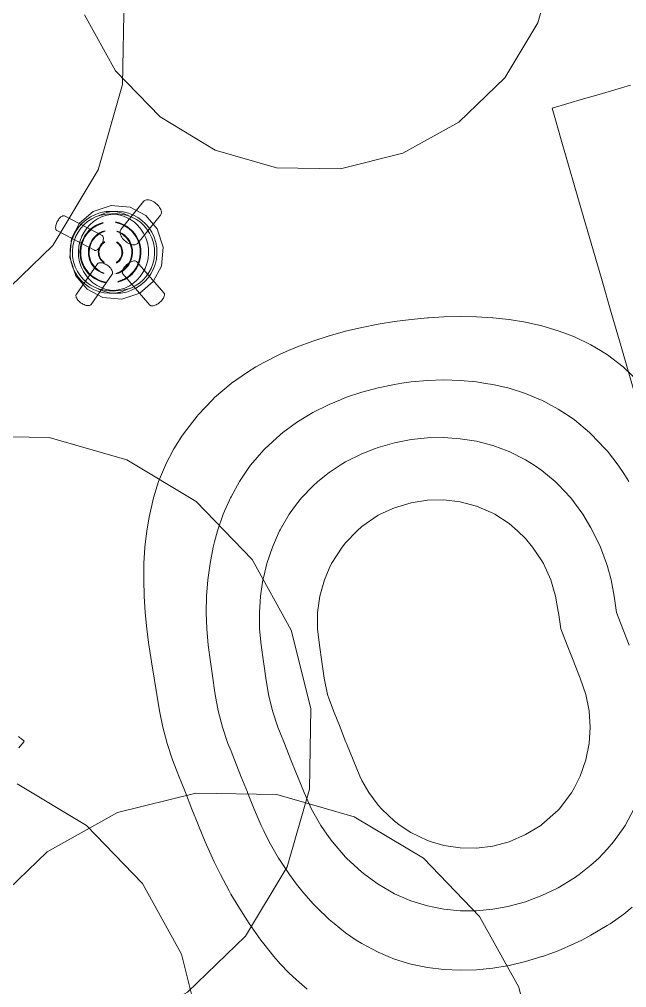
# Model space of a CAD drawing. Header units: millimetres. Extents: x -31757 to 121236, y -27283 to 59400.
# Drawn here: x 52643 to 56355, y 6413 to 12327 of the extents above; entities that cross this region are included whole.
import ezdxf

# ---------------------------------------------------------------- set-up
doc = ezdxf.new("R2010")
doc.units = ezdxf.units.MM
doc.layers.add('10_見えがかり', color=7, linetype='Continuous', lineweight=13)
doc.layers.add('30_敷地・外構', color=8, linetype='Continuous', lineweight=9)

msp = doc.modelspace()

# ---------------------------------------------------------------- linework, layer by layer
at = {"layer": '10_見えがかり'}
for points in [[(52515.7, 13854), (52891.1, 13465.2), (53153.1, 12992.6), (53283.8, 12468.3), (53274.4, 11928), (53125.4, 11408.5), (52847.1, 10945.4), (52458.4, 10570)], [(55920, 12682.2), (55812.1, 12305.9), (55610.5, 11970.4), (55329, 11698.5), (54986.7, 11508.8), (54606.9, 11414.1), (54215.5, 11420.9), (53839.3, 11528.8), (53503.8, 11730.4), (53231.9, 12011.9), (53042.2, 12354.3)], [(56090.9, 11840.8), (56186.9, 11868.7), (56282.9, 11896.5), (56379, 11924.4)], [(56441.8, 9912.3), (56321.1, 10328.5), (56260.8, 10536.6), (56200.4, 10744.7), (56079.8, 11160.9), (55959.1, 11577.1), (55898.8, 11785.2), (56090.9, 11840.8)], [(53204.5, 11189.5), (53320.6, 11178.9), (53416, 11128.8), (53486.3, 11047.2), (53522.7, 10936.4), (53512.1, 10820.3), (53462, 10724.9), (53380.4, 10654.6), (53269.6, 10618.2), (53153.5, 10628.8), (53058.1, 10678.8), (52987.8, 10760.5), (52951.4, 10871.3), (52962, 10987.4), (53012, 11082.8), (53093.7, 11153.1), (53204.5, 11189.5)], [(53263.7, 11043), (53402.5, 11215), (53405.8, 11218.3), (53409.9, 11221), (53415, 11223), (53420.8, 11224.1), (53427.5, 11224.4), (53434.6, 11223.7), (53442.2, 11222), (53449.9, 11219.5), (53457.5, 11216.1), (53464.9, 11212.1), (53471.9, 11207.6), (53478.3, 11202.8), (53484.3, 11197.5), (53490.2, 11191.7), (53495.7, 11185.3), (53500.6, 11178.5), (53504.7, 11171.6), (53507.9, 11164.5), (53510.1, 11157.7), (53511.3, 11151.2), (53511.4, 11145.2), (53510.5, 11139.8), (53508.7, 11135.2), (53506.2, 11131.3), (53367.4, 10959.3), (53364.1, 10956), (53360, 10953.3), (53354.9, 10951.3), (53349.1, 10950.2), (53342.5, 10949.9), (53335.3, 10950.6), (53327.8, 10952.3), (53320.1, 10954.8), (53312.4, 10958.2), (53305, 10962.2), (53298.1, 10966.7), (53291.6, 10971.5), (53285.6, 10976.8), (53279.7, 10982.6), (53274.2, 10989), (53269.3, 10995.7), (53265.2, 11002.7), (53262, 11009.8), (53259.8, 11016.6), (53258.6, 11023.1), (53258.6, 11029.1), (53259.4, 11034.5), (53261.2, 11039.1), (53263.7, 11043)], [(52864.9, 11057), (52865.5, 11062.6), (52866.6, 11068.5), (52868.3, 11074.5), (52870.4, 11080.5), (52872.8, 11086.3), (52875.5, 11091.8), (52878.4, 11097.1), (52881.8, 11102.4), (52885.5, 11107.5), (52889.5, 11112.4), (52893.6, 11116.7), (52897.8, 11120.4), (52902, 11123.4), (52906.1, 11125.6), (52909.8, 11126.9), (52913.3, 11127.4), (52916.3, 11127.1), (52918.9, 11126.2), (53149.5, 11006.4), (53151.7, 11004.8), (53153.6, 11002.5), (53155.2, 10999.4), (53156.3, 10995.5), (53156.8, 10991), (53156.8, 10985.9), (53156.2, 10980.2), (53155, 10974.3), (53153.4, 10968.3), (53151.3, 10962.3), (53148.9, 10956.5), (53146.2, 10951.1), (53143.2, 10945.7), (53139.9, 10940.4), (53136.2, 10935.3), (53132.2, 10930.5), (53128.1, 10926.1), (53123.8, 10922.4), (53119.6, 10919.4), (53115.6, 10917.3), (53111.8, 10915.9), (53108.4, 10915.4), (53105.4, 10915.7), (53102.8, 10916.6), (52872.2, 11036.5), (52870, 11038.1), (52868, 11040.4), (52866.5, 11043.5), (52865.4, 11047.3), (52864.8, 11051.8), (52864.9, 11057)], [(53007.5, 11060.4), (53027.6, 11082.7), (53051.2, 11103.2), (53078.1, 11121.2), (53108, 11135.7), (53140.1, 11146.3), (53173.7, 11152.4), (53207.7, 11153.7), (53244.3, 11153.7), (53277.9, 11150.4), (53310.2, 11142.7), (53340.3, 11131.1), (53367.7, 11116.2), (53392.1, 11098.8), (53414.2, 11078.5), (53434.5, 11054.7), (53452.2, 11027.4), (53466.7, 10997.3), (53477.1, 10964.9), (53483.2, 10931), (53484.5, 10896.6), (53481.2, 10862.6), (53473.6, 10830), (53462.1, 10799.6), (53447.3, 10771.9), (53430.1, 10747.3), (53410, 10725), (53386.4, 10704.5), (53359.4, 10686.5), (53329.6, 10672), (53297.5, 10661.4), (53263.9, 10655.3), (53229.8, 10654), (53193.3, 10654), (53159.7, 10657.3), (53127.4, 10665), (53097.3, 10676.6), (53069.8, 10691.5), (53045.5, 10708.9), (53023.4, 10729.2), (53003.1, 10753), (52985.3, 10780.3), (52970.9, 10810.4), (52960.4, 10842.8), (52954.4, 10876.7), (52953, 10911.1), (52956.3, 10945.1), (52964, 10977.7), (52975.5, 11008.1), (52990.2, 11035.8), (53007.5, 11060.4)], [(52989, 11001.9), (53002.9, 11027.9), (53019.1, 11051), (53037.9, 11072), (53060.1, 11091.3), (53085.5, 11108.1), (53113.5, 11121.8), (53143.7, 11131.7), (53175.3, 11137.5), (53207.3, 11138.7), (53243.8, 11138.7), (53275.4, 11135.6), (53305.8, 11128.4), (53334.1, 11117.4), (53359.9, 11103.4), (53382.8, 11087.1), (53403.6, 11068), (53422.7, 11045.6), (53439.3, 11020), (53452.9, 10991.7), (53462.7, 10961.2), (53468.4, 10929.3), (53469.7, 10897), (53466.6, 10865.1), (53459.4, 10834.5), (53448.6, 10805.8), (53434.7, 10779.8), (53418.5, 10756.7), (53399.6, 10735.7), (53377.4, 10716.4), (53352.1, 10699.6), (53324, 10685.9), (53293.8, 10676), (53262.3, 10670.2), (53230.3, 10668.9), (53193.7, 10668.9), (53162.1, 10672.1), (53131.8, 10679.3), (53103.5, 10690.3), (53077.7, 10704.3), (53054.8, 10720.6), (53034, 10739.7), (53014.9, 10762.1), (52998.2, 10787.7), (52984.7, 10816), (52974.8, 10846.5), (52969.2, 10878.4), (52967.9, 10910.7), (52971, 10942.6), (52978.2, 10973.2), (52989, 11001.9)], [(53269.2, 11128.4), (53238.9, 11135.6), (53217.9, 11137.7), (53211.8, 11137.5), (53180.3, 11131.7), (53150.1, 11121.8), (53122, 11108.1), (53096.7, 11091.3), (53074.5, 11072), (53055.6, 11051), (53039.4, 11027.9), (53025.5, 11001.9), (53014.7, 10973.2), (53007.5, 10942.6), (53004.4, 10910.7), (53005.7, 10878.4), (53011.4, 10846.5), (53021.2, 10816), (53034.8, 10787.7), (53051.4, 10762.1), (53070.5, 10739.7), (53091.3, 10720.6), (53114.2, 10704.3), (53140, 10690.3), (53168.3, 10679.3), (53198.7, 10672.1), (53219.7, 10670), (53225.7, 10670.2), (53257.3, 10676), (53287.5, 10685.9), (53315.6, 10699.6), (53340.9, 10716.4), (53363.1, 10735.7), (53381.9, 10756.7), (53398.2, 10779.8), (53412, 10805.8), (53422.8, 10834.5), (53430, 10865.1), (53433.1, 10897), (53431.8, 10929.3), (53426.2, 10961.2), (53416.4, 10991.7), (53402.8, 11020), (53386.1, 11045.6), (53367, 11068), (53346.2, 11087.1), (53323.3, 11103.4), (53297.6, 11117.4), (53269.2, 11128.4)], [(53273.6, 11142.7), (53241.4, 11150.4), (53218.3, 11152.7), (53210.2, 11152.4), (53176.6, 11146.3), (53144.5, 11135.7), (53125.5, 11126.4), (53125.7, 11125.8), (53143.7, 11131.7), (53175.3, 11137.5), (53207.3, 11138.7), (53243.8, 11138.7), (53275.4, 11135.6), (53305.8, 11128.4), (53311.1, 11126.3), (53311.4, 11126.9), (53303.8, 11131.1), (53273.6, 11142.7)], [(53070, 11038.4), (53087.8, 11053.8), (53108.1, 11067.3), (53130.5, 11078.2), (53154.7, 11086.2), (53155.1, 11086.2), (53130.9, 11078.2), (53108.5, 11067.3), (53088.2, 11053.8), (53070.5, 11038.4), (53055.4, 11021.6), (53042.4, 11003.1), (53031.3, 10982.3), (53022.6, 10959.4), (53016.9, 10934.9), (53014.4, 10909.3), (53015.4, 10883.5), (53020, 10858), (53027.8, 10833.6), (53038.7, 10810.9), (53052, 10790.4), (53067.3, 10772.5), (53083.9, 10757.3), (53102.2, 10744.2), (53122.9, 10733), (53145.5, 10724.2), (53169.8, 10718.4), (53169.4, 10718.4), (53145.1, 10724.2), (53122.5, 10733), (53101.8, 10744.2), (53083.5, 10757.3), (53066.9, 10772.5), (53051.6, 10790.4), (53038.3, 10810.9), (53027.4, 10833.6), (53019.5, 10858), (53015, 10883.5), (53014, 10909.3), (53016.5, 10934.9), (53022.2, 10959.4), (53030.9, 10982.3), (53042, 11003.1), (53054.9, 11021.6), (53070, 11038.4)], [(53045.3, 11001), (53058, 11019.1), (53072.8, 11035.5), (53090.2, 11050.6), (53110, 11063.8), (53132, 11074.5), (53155.6, 11082.3), (53156, 11082.3), (53132.4, 11074.5), (53110.4, 11063.8), (53090.6, 11050.6), (53073.2, 11035.5), (53058.5, 11019.1), (53045.8, 11001), (53034.9, 10980.6), (53026.4, 10958.2), (53020.8, 10934.2), (53018.4, 10909.2), (53019.4, 10883.9), (53023.8, 10858.9), (53031.5, 10835.1), (53042.1, 10812.9), (53055.2, 10792.9), (53070.1, 10775.3), (53086.4, 10760.4), (53104.3, 10747.6), (53124.5, 10736.6), (53146.7, 10728.1), (53170.4, 10722.4), (53170, 10722.4), (53146.3, 10728.1), (53124.1, 10736.6), (53103.9, 10747.6), (53086, 10760.4), (53069.7, 10775.3), (53054.8, 10792.9), (53041.7, 10812.9), (53031.1, 10835.1), (53023.4, 10858.9), (53019, 10883.9), (53018, 10909.2), (53020.4, 10934.2), (53026, 10958.2), (53034.5, 10980.6), (53045.3, 11001)], [(53230.2, 11085.3), (53230.6, 11085.3), (53254.3, 11079.6), (53276.5, 11071.1), (53296.7, 11060.1), (53314.6, 11047.3), (53330.9, 11032.4), (53345.8, 11014.8), (53358.9, 10994.8), (53369.5, 10972.6), (53377.2, 10948.8), (53381.6, 10923.8), (53382.6, 10898.5), (53380.2, 10873.5), (53374.6, 10849.5), (53366.1, 10827.1), (53355.3, 10806.7), (53342.6, 10788.6), (53327.8, 10772.2), (53310.4, 10757.1), (53290.6, 10743.9), (53268.6, 10733.2), (53245, 10725.4), (53244.6, 10725.4), (53268.2, 10733.2), (53290.2, 10743.9), (53310, 10757.1), (53327.4, 10772.2), (53342.1, 10788.6), (53354.8, 10806.7), (53365.7, 10827.1), (53374.2, 10849.5), (53379.8, 10873.5), (53382.2, 10898.5), (53381.2, 10923.8), (53376.8, 10948.8), (53369.1, 10972.6), (53358.5, 10994.8), (53345.4, 11014.8), (53330.5, 11032.4), (53314.2, 11047.3), (53296.3, 11060.1), (53276.1, 11071.1), (53253.9, 11079.6), (53230.2, 11085.3)], [(53230.8, 11089.3), (53231.2, 11089.3), (53255.5, 11083.5), (53278.1, 11074.7), (53298.8, 11063.5), (53317.1, 11050.4), (53333.7, 11035.2), (53349, 11017.3), (53362.3, 10996.8), (53373.2, 10974.1), (53381.1, 10949.7), (53385.6, 10924.2), (53386.6, 10898.4), (53384.1, 10872.8), (53378.4, 10848.3), (53369.7, 10825.4), (53358.6, 10804.6), (53345.7, 10786.1), (53330.6, 10769.3), (53312.8, 10753.9), (53292.5, 10740.4), (53270.1, 10729.5), (53245.9, 10721.5), (53245.5, 10721.5), (53269.7, 10729.5), (53292.1, 10740.4), (53312.4, 10753.9), (53330.1, 10769.3), (53345.2, 10786.1), (53358.2, 10804.6), (53369.3, 10825.4), (53378, 10848.3), (53383.7, 10872.8), (53386.2, 10898.4), (53385.2, 10924.2), (53380.6, 10949.7), (53372.8, 10974.1), (53361.9, 10996.8), (53348.6, 11017.3), (53333.3, 11035.2), (53316.7, 11050.4), (53298.4, 11063.5), (53277.7, 11074.7), (53255.1, 11083.5), (53230.8, 11089.3)], [(53085.5, 10975.8), (53094.9, 10989.2), (53105.8, 11001.4), (53118.7, 11012.6), (53133.4, 11022.3), (53149.6, 11030.3), (53167.2, 11036), (53167.6, 11036), (53150.1, 11030.3), (53133.8, 11022.3), (53119.1, 11012.6), (53106.2, 11001.4), (53095.3, 10989.2), (53085.9, 10975.8), (53077.8, 10960.7), (53071.6, 10944.1), (53067.4, 10926.3), (53065.6, 10907.8), (53066.3, 10889.1), (53069.6, 10870.6), (53075.3, 10852.9), (53083.2, 10836.5), (53092.9, 10821.6), (53103.9, 10808.6), (53116, 10797.6), (53129.3, 10788.1), (53144.2, 10780), (53160.7, 10773.6), (53160.2, 10773.6), (53143.8, 10780), (53128.8, 10788.1), (53115.6, 10797.6), (53103.5, 10808.6), (53092.4, 10821.6), (53082.8, 10836.5), (53074.9, 10852.9), (53069.2, 10870.6), (53065.9, 10889.1), (53065.2, 10907.8), (53067, 10926.3), (53071.1, 10944.1), (53077.4, 10960.7), (53085.5, 10975.8)], [(53081, 10959), (53088.8, 10973.7), (53097.9, 10986.7), (53108.6, 10998.5), (53121.1, 11009.4), (53135.3, 11018.9), (53151.1, 11026.6), (53168.1, 11032.1), (53168.5, 11032.1), (53151.5, 11026.6), (53135.7, 11018.9), (53121.5, 11009.4), (53109, 10998.5), (53098.4, 10986.7), (53089.2, 10973.7), (53081.4, 10959), (53075.3, 10942.9), (53071.3, 10925.7), (53069.6, 10907.7), (53070.3, 10889.5), (53073.5, 10871.6), (53079, 10854.4), (53086.6, 10838.4), (53096, 10824), (53106.8, 10811.4), (53118.5, 10800.7), (53131.4, 10791.5), (53145.9, 10783.6), (53161.8, 10777.4), (53161.4, 10777.4), (53145.5, 10783.6), (53130.9, 10791.5), (53118, 10800.7), (53106.3, 10811.4), (53095.6, 10824), (53086.2, 10838.4), (53078.6, 10854.4), (53073, 10871.6), (53069.9, 10889.5), (53069.1, 10907.7), (53070.9, 10925.7), (53074.9, 10942.9), (53081, 10959)], [(53238.8, 11030.2), (53239.2, 11030.2), (53255.1, 11024.1), (53269.7, 11016.2), (53282.6, 11007), (53294.3, 10996.3), (53305, 10983.7), (53314.4, 10969.3), (53322, 10953.3), (53327.6, 10936.1), (53330.7, 10918.2), (53331.5, 10900), (53329.7, 10882), (53325.7, 10864.8), (53319.6, 10848.7), (53311.8, 10834), (53302.6, 10821), (53292, 10809.2), (53279.5, 10798.3), (53265.3, 10788.8), (53249.5, 10781.1), (53232.5, 10775.5), (53232.1, 10775.5), (53249.1, 10781.1), (53264.9, 10788.8), (53279.1, 10798.3), (53291.6, 10809.2), (53302.2, 10821), (53311.4, 10834), (53319.2, 10848.7), (53325.3, 10864.8), (53329.3, 10882), (53331, 10900), (53330.3, 10918.2), (53327.1, 10936.1), (53321.6, 10953.3), (53314, 10969.3), (53304.6, 10983.7), (53293.8, 10996.3), (53282.1, 11007), (53269.2, 11016.2), (53254.7, 11024.1), (53238.8, 11030.2)], [(53239.9, 11034.1), (53240.4, 11034.1), (53256.8, 11027.7), (53271.8, 11019.6), (53285, 11010.1), (53297.1, 10999.1), (53308.2, 10986.1), (53317.8, 10971.2), (53325.7, 10954.8), (53331.4, 10937.1), (53334.7, 10918.6), (53335.4, 10899.9), (53333.6, 10881.4), (53329.5, 10863.6), (53323.2, 10847), (53315.1, 10831.9), (53305.7, 10818.5), (53294.8, 10806.3), (53281.9, 10795.1), (53267.2, 10785.4), (53251, 10777.4), (53233.4, 10771.7), (53233, 10771.7), (53250.5, 10777.4), (53266.8, 10785.4), (53281.5, 10795.1), (53294.4, 10806.3), (53305.3, 10818.5), (53314.7, 10831.9), (53322.8, 10847), (53329, 10863.6), (53333.2, 10881.4), (53335, 10899.9), (53334.3, 10918.6), (53331, 10937.1), (53325.3, 10954.8), (53317.4, 10971.2), (53307.7, 10986.1), (53296.7, 10999.1), (53284.6, 11010.1), (53271.3, 11019.6), (53256.4, 11027.7), (53239.9, 11034.1)], [(53142, 10950.9), (53148.1, 10957.7), (53155.2, 10963.8), (53163.3, 10969.2), (53163.7, 10969.2), (53155.6, 10963.8), (53148.5, 10957.7), (53142.5, 10950.9), (53137.3, 10943.5), (53132.8, 10935.2), (53129.4, 10926.1), (53127.1, 10916.3), (53126.1, 10906), (53126.5, 10895.7), (53128.3, 10885.5), (53131.4, 10875.7), (53135.8, 10866.7), (53141.1, 10858.5), (53147.2, 10851.3), (53153.9, 10845.2), (53161.2, 10840), (53160.8, 10840), (53153.5, 10845.2), (53146.8, 10851.3), (53140.7, 10858.5), (53135.4, 10866.7), (53131, 10875.7), (53127.9, 10885.5), (53126.1, 10895.7), (53125.7, 10906), (53126.6, 10916.3), (53128.9, 10926.1), (53132.4, 10935.2), (53136.8, 10943.5), (53142, 10950.9)], [(53136, 10933.5), (53140.2, 10941.4), (53145.1, 10948.4), (53150.8, 10954.8), (53157.6, 10960.6), (53165.2, 10965.7), (53165.7, 10965.7), (53158, 10960.6), (53151.3, 10954.8), (53145.5, 10948.4), (53140.6, 10941.4), (53136.4, 10933.5), (53133.1, 10924.9), (53131, 10915.6), (53130, 10905.9), (53130.4, 10896.1), (53132.1, 10886.5), (53135.1, 10877.2), (53139.2, 10868.6), (53144.3, 10860.9), (53150.1, 10854.1), (53156.4, 10848.3), (53163.3, 10843.4), (53162.9, 10843.4), (53155.9, 10848.3), (53149.6, 10854.1), (53143.9, 10860.9), (53138.8, 10868.6), (53134.7, 10877.2), (53131.7, 10886.5), (53130, 10896.1), (53129.6, 10905.9), (53130.6, 10915.6), (53132.7, 10924.9), (53136, 10933.5)], [(53244.7, 10959.4), (53251, 10953.6), (53256.7, 10946.8), (53261.8, 10939), (53265.9, 10930.5), (53268.9, 10921.2), (53270.6, 10911.6), (53271, 10901.8), (53270, 10892.1), (53267.9, 10882.8), (53264.6, 10874.2), (53260.4, 10866.3), (53255.5, 10859.3), (53249.8, 10852.9), (53243, 10847.1), (53235.4, 10842), (53234.9, 10842), (53242.6, 10847.1), (53249.3, 10852.9), (53255.1, 10859.3), (53260, 10866.3), (53264.2, 10874.2), (53267.5, 10882.8), (53269.6, 10892.1), (53270.6, 10901.8), (53270.2, 10911.6), (53268.5, 10921.2), (53265.5, 10930.5), (53261.4, 10939), (53256.3, 10946.8), (53250.5, 10953.6), (53244.2, 10959.4), (53237.3, 10964.3), (53237.7, 10964.3), (53244.7, 10959.4)], [(53239.8, 10967.7), (53247.1, 10962.5), (53253.8, 10956.4), (53259.9, 10949.2), (53265.2, 10941), (53269.6, 10932), (53272.7, 10922.2), (53274.5, 10912), (53274.9, 10901.7), (53274, 10891.4), (53271.7, 10881.6), (53268.2, 10872.5), (53263.8, 10864.2), (53258.6, 10856.8), (53252.5, 10850), (53245.4, 10843.9), (53237.3, 10838.5), (53236.9, 10838.5), (53245, 10843.9), (53252.1, 10850), (53258.1, 10856.8), (53263.3, 10864.2), (53267.8, 10872.5), (53271.2, 10881.6), (53273.5, 10891.4), (53274.5, 10901.7), (53274.1, 10912), (53272.3, 10922.2), (53269.2, 10932), (53264.8, 10941), (53259.5, 10949.2), (53253.4, 10956.4), (53246.7, 10962.5), (53239.4, 10967.7), (53239.8, 10967.7)], [(52991.5, 10628.5), (52990, 10633.5), (52989.4, 10638.1), (52989.6, 10642.2), (52990.6, 10645.8), (52992.2, 10648.9), (53120.6, 10832.7), (53122.9, 10835.3), (53125.9, 10837.4), (53129.8, 10839.1), (53134.3, 10840.1), (53139.5, 10840.4), (53145.3, 10840), (53151.4, 10838.8), (53157.7, 10837), (53164.1, 10834.5), (53170.3, 10831.6), (53176.2, 10828.2), (53181.7, 10824.6), (53187, 10820.7), (53192.2, 10816.3), (53197.1, 10811.5), (53201.6, 10806.3), (53205.5, 10801), (53208.7, 10795.7), (53211, 10790.4), (53212.5, 10785.4), (53213.1, 10780.8), (53212.9, 10776.7), (53211.9, 10773.1), (53210.3, 10770.1), (53081.9, 10586.2), (53079.6, 10583.6), (53076.6, 10581.5), (53072.8, 10579.9), (53068.2, 10578.8), (53063, 10578.5), (53057.3, 10578.9), (53051.2, 10580.1), (53044.8, 10581.9), (53038.5, 10584.4), (53032.3, 10587.3), (53026.3, 10590.7), (53020.8, 10594.3), (53015.5, 10598.2), (53010.4, 10602.6), (53005.5, 10607.4), (53001, 10612.6), (52997.1, 10617.9), (52993.9, 10623.2), (52991.5, 10628.5)], [(53273.2, 10787.2), (53274.3, 10792.3), (53276.3, 10797.8), (53279.1, 10803.5), (53282.7, 10809.3), (53286.8, 10814.9), (53291.3, 10820.3), (53296.2, 10825.3), (53301.2, 10829.9), (53306.4, 10834.2), (53312.1, 10838.3), (53318.1, 10842.1), (53324.3, 10845.4), (53330.5, 10848.1), (53336.5, 10850.1), (53342.2, 10851.3), (53347.4, 10851.7), (53352, 10851.3), (53355.9, 10850.3), (53359.1, 10848.6), (53361.5, 10846.4), (53526.9, 10655.9), (53528.7, 10653.2), (53529.9, 10649.8), (53530.4, 10645.8), (53530.1, 10641.2), (53529, 10636.1), (53527, 10630.6), (53524.2, 10624.9), (53520.6, 10619.1), (53516.5, 10613.5), (53511.9, 10608.1), (53507.1, 10603.1), (53502.1, 10598.5), (53496.8, 10594.2), (53491.2, 10590.1), (53485.2, 10586.3), (53479, 10583), (53472.8, 10580.3), (53466.8, 10578.3), (53461.1, 10577.1), (53455.9, 10576.7), (53451.3, 10577.1), (53447.4, 10578.1), (53444.2, 10579.8), (53441.7, 10582), (53276.4, 10772.5), (53274.6, 10775.2), (53273.4, 10778.6), (53272.9, 10782.6), (53273.2, 10787.2)], [(53133.8, 10676.6), (53163.9, 10665), (53196.2, 10657.3), (53219.2, 10655), (53227.4, 10655.3), (53260.9, 10661.4), (53293, 10672), (53312.1, 10681.3), (53311.8, 10681.9), (53293.8, 10676), (53262.3, 10670.2), (53230.3, 10668.9), (53193.7, 10668.9), (53162.1, 10672.1), (53131.8, 10679.3), (53126.4, 10681.4), (53126.2, 10680.8), (53133.8, 10676.6)], [(52332.9, 9781.7), (52826.2, 9773.1), (53300.5, 9637.1), (53723.4, 9383), (54066.2, 9028.1), (54305.4, 8596.6), (54424.7, 8117.8), (54416.1, 7624.5), (54280.1, 7150.2), (54026, 6727.3), (53671.1, 6384.6), (53239.6, 6145.4), (52760.8, 6026), (52267.5, 6034.6)], [(52638.1, 7946.3), (52644, 7941.6), (52649.9, 7937), (52655.7, 7932.3), (52673.3, 7918.3), (52668.7, 7912.4), (52664, 7906.6), (52659.3, 7900.7), (52640.7, 7877.2)], [(52630.4, 7657.2), (53053.3, 7403.1), (53396.1, 7048.1), (53635.3, 6616.6), (53754.6, 6137.9), (53746, 5644.6), (53610, 5170.3), (53355.9, 4747.4), (53001, 4404.6), (52569.5, 4165.4)], [(53244.1, 7482.3), (53722.8, 7601.7), (54216.1, 7593), (54690.4, 7457.1), (55113.3, 7202.9), (55456.1, 6848), (55695.3, 6416.5), (55814.6, 5937.8), (55806, 5444.4), (55670, 4970.2), (55415.9, 4547.3), (55061, 4204.5), (54629.5, 3965.3), (54150.7, 3846), (53657.4, 3854.6), (53183.1, 3990.6), (52760.2, 4244.7), (52417.5, 4599.6)], [(52457.6, 6900.4), (52812.5, 7243.1), (53244.1, 7482.3)]]:
    msp.add_lwpolyline(points, dxfattribs=at)
at = {"layer": '30_敷地・外構'}
for points in [[(54401.6, 6403.8), (54336.8, 6461.6), (54289.6, 6503.8), (54236.8, 6559.4), (54198.8, 6603.8), (54136.8, 6680.5), (54119.3, 6703.8), (54048.5, 6803.8), (54036.8, 6821.3), (53984, 6903.8), (53936.8, 6984.7), (53925.9, 7003.8), (53872.1, 7103.8), (53836.8, 7176.7), (53823.6, 7203.8), (53778.7, 7303.8), (53739, 7403.8), (53736.9, 7409.2), (53698, 7503.8), (53658.3, 7603.8), (53636.9, 7658.8), (53618.4, 7703.8), (53579.1, 7803.8), (53546.9, 7903.8), (53536.9, 7942.3), (53520.2, 8003.8), (53499.3, 8103.8), (53483.2, 8203.8), (53467, 8303.8), (53450.3, 8403.8), (53436.9, 8494.6), (53435.4, 8503.8), (53422, 8603.8), (53412.1, 8703.8), (53405.8, 8803.8), (53403.2, 8903.8), (53404.7, 9003.8), (53410.8, 9103.8), (53422.3, 9203.8), (53437, 9286.5), (53439.9, 9303.8), (53462.6, 9403.8), (53494, 9503.8), (53536.4, 9603.8), (53537, 9605), (53586.8, 9703.8), (53637, 9781.1), (53651.8, 9803.8), (53730.3, 9903.8), (53737, 9911.2), (53823.5, 10003.8), (53837, 10016.5), (53937, 10102.2), (53939.2, 10103.8), (54037, 10172.7), (54088.3, 10203.8), (54137, 10231.7), (54237, 10281.8), (54287.6, 10303.8), (54337, 10324.9), (54437, 10362.2), (54537, 10393.9), (54573.1, 10403.8), (54637, 10421.8), (54737, 10445.7), (54837, 10465.6), (54937, 10481.7), (55037, 10494.3), (55137, 10503.4), (55143.6, 10503.7), (55237, 10509.5), (55337, 10511.7), (55437, 10509.9), (55535.4, 10503.7), (55537, 10503.6), (55637, 10493.1), (55737, 10477.2), (55837, 10455), (55937, 10425.1), (55993.3, 10403.7), (56037, 10386.8), (56137, 10338.7), (56195.6, 10303.7), (56237, 10277.7), (56333.9, 10203.7), (56337, 10201.2), (56437, 10105.7)], [(56389, 6903.7), (56336.8, 6862.2), (56254.4, 6803.7), (56236.8, 6792.1), (56136.8, 6732.6), (56081, 6703.7), (56036.8, 6681.7), (55936.8, 6638.4), (55840.8, 6603.7), (55836.8, 6602.3), (55736.8, 6572.4), (55636.8, 6549.2), (55536.8, 6532.5), (55436.8, 6522.5), (55336.8, 6519.5), (55236.8, 6523.8), (55136.8, 6536), (55036.8, 6557), (54936.8, 6587.8), (54897.6, 6603.8), (54836.8, 6628.9), (54736.8, 6681.8), (54702.7, 6703.8), (54636.8, 6747.8), (54566.6, 6803.8), (54536.8, 6828.7), (54459.1, 6903.8), (54436.8, 6926.7), (54369.8, 7003.8), (54336.8, 7045), (54293.5, 7103.8), (54236.8, 7188.7), (54227.4, 7203.8), (54170, 7303.8), (54136.9, 7369.8), (54120.3, 7403.8), (54077.7, 7503.8), (54038, 7603.8), (54036.9, 7606.6), (53997.7, 7703.8), (53957.8, 7803.8), (53936.9, 7856.7), (53918.1, 7903.8), (53884.3, 8003.8), (53858.8, 8103.8), (53840.8, 8203.8), (53836.9, 8230.4), (53825.7, 8303.8), (53810.6, 8403.8), (53796.9, 8503.8), (53788.5, 8603.8), (53785.4, 8703.8), (53787.7, 8803.8), (53795.3, 8903.8), (53808.6, 9003.8), (53828.4, 9103.8), (53837, 9136.7), (53854.9, 9203.8), (53889.2, 9303.8), (53933, 9403.8), (53937, 9411.4), (53988, 9503.8), (54037, 9576.8), (54056.8, 9603.8), (54137, 9697.2), (54143.3, 9703.8), (54237, 9790.1), (54254, 9803.8), (54337, 9864.4), (54400, 9903.8), (54437, 9925.3), (54537, 9975.3), (54605.4, 10003.8), (54637, 10016.4), (54737, 10050), (54837, 10076.8), (54937, 10097.2), (54981.3, 10103.8), (55037, 10112), (55137, 10121.1), (55237, 10124.3), (55337, 10121.6), (55437, 10112.6), (55493.2, 10103.7), (55537, 10096.8), (55637, 10073.6), (55737, 10041.9), (55828.7, 10003.7), (55837, 10000.1), (55937, 9947), (56003, 9903.7), (56037, 9879.9), (56128.1, 9803.7), (56137, 9795.6), (56224.5, 9703.7), (56237, 9689.2), (56302.6, 9603.7), (56337, 9553), (56367.7, 9503.7)], [(56398.1, 7503.7), (56345, 7403.7), (56336.9, 7391.1), (56274.8, 7303.7), (56236.8, 7259.1), (56184, 7203.7), (56136.8, 7160.7), (56064.7, 7103.7), (56036.8, 7083.8), (55936.8, 7023), (55898.4, 7003.7), (55836.8, 6974.8), (55736.8, 6937.4), (55636.8, 6909.6), (55605.5, 6903.7), (55536.8, 6891.3), (55436.8, 6882.1), (55336.8, 6882.3), (55236.8, 6892), (55177.2, 6903.7), (55136.8, 6912), (55036.8, 6943.2), (54936.8, 6986.6), (54905.7, 7003.8), (54836.8, 7044.1), (54754.4, 7103.8), (54736.8, 7117.5), (54643.5, 7203.8), (54636.8, 7210.6), (54556.9, 7303.8), (54536.9, 7330.2), (54486.6, 7403.8), (54436.9, 7489), (54428.9, 7503.8), (54383.6, 7603.8), (54343.2, 7703.8), (54336.9, 7719.6), (54303.4, 7803.8), (54263.4, 7903.8), (54236.9, 7969.6), (54223.4, 8003.8), (54189.6, 8103.8), (54166, 8203.8), (54150.1, 8303.8), (54136.9, 8390.8), (54135, 8403.8), (54120.3, 8503.8), (54111.3, 8603.8), (54110.3, 8703.8), (54117.3, 8803.8), (54132.3, 8903.8), (54136.9, 8924), (54156.3, 9003.8), (54190, 9103.8), (54234.2, 9203.8), (54237, 9208.9), (54293, 9303.8), (54337, 9364.9), (54368.6, 9403.8), (54437, 9475.7), (54467.9, 9503.8), (54537, 9559.1), (54603.9, 9603.8), (54637, 9623.9), (54737, 9674), (54812.9, 9703.8), (54837, 9712.7), (54937, 9740.7), (55037, 9759.8), (55137, 9770.3), (55237, 9772.2), (55337, 9765.5), (55437, 9749.6), (55537, 9723.9), (55593, 9703.7), (55637, 9686.9), (55737, 9636.9), (55789.7, 9603.7), (55837, 9571.3), (55918.2, 9503.7), (55937, 9486.3), (56013.2, 9403.7), (56037, 9374.3), (56087.4, 9303.7), (56137, 9222.2), (56147.2, 9203.7), (56194.2, 9103.7), (56231.8, 9003.7), (56236.9, 8986.1), (56259.6, 8903.7), (56278.6, 8803.7), (56293.6, 8703.7), (56330.6, 8603.7), (56336.9, 8587.9), (56370.4, 8503.7)], [(56070.7, 8303.7), (56105.3, 8203.7), (56125.9, 8103.7), (56132.8, 8003.7), (56126.3, 7903.7), (56105.9, 7803.7), (56071, 7703.7), (56036.9, 7635.6), (56018.4, 7603.7), (55942.6, 7503.7), (55936.9, 7497.5), (55836.9, 7408.5), (55830.1, 7403.7), (55736.9, 7347.4), (55637.6, 7303.7), (55636.9, 7303.4), (55536.8, 7277.5), (55436.8, 7265.2), (55336.8, 7266.6), (55236.8, 7281.9), (55162.9, 7303.7), (55136.9, 7312.2), (55036.9, 7360.8), (54971.3, 7403.8), (54936.9, 7429.5), (54858, 7503.8), (54836.9, 7527.5), (54780, 7603.8), (54736.9, 7677.7), (54723.6, 7703.8), (54683.2, 7803.8), (54642.4, 7903.8), (54636.9, 7917.1), (54603.1, 8003.8), (54563, 8103.8), (54536.9, 8174.4), (54527, 8203.8), (54506.7, 8303.8), (54491.9, 8403.8), (54476.9, 8503.8), (54464.9, 8603.8), (54465.9, 8703.8), (54480.4, 8803.8), (54508.2, 8903.8), (54536.9, 8972.9), (54551.7, 9003.8), (54615.5, 9103.8), (54637, 9130.6), (54707.4, 9203.8), (54737, 9229.4), (54837, 9298), (54848.2, 9303.8), (54937, 9343.8), (55037, 9374), (55137, 9389.8), (55237, 9391.7), (55337, 9379.5), (55437, 9352.9), (55537, 9310.8), (55549.4, 9303.7), (55637, 9246.7), (55688.2, 9203.7), (55737, 9155.6), (55780.2, 9103.7), (55836.9, 9019.5), (55846.1, 9003.7), (55890.7, 8903.7), (55920.7, 8803.7), (55936.9, 8710.8), (55938.1, 8703.7), (55953.1, 8603.7), (55990.6, 8503.7), (56031.4, 8403.7), (56036.9, 8390.4), (56070.7, 8303.7)]]:
    msp.add_lwpolyline(points, dxfattribs=at)

doc.saveas('drawing.dxf')
